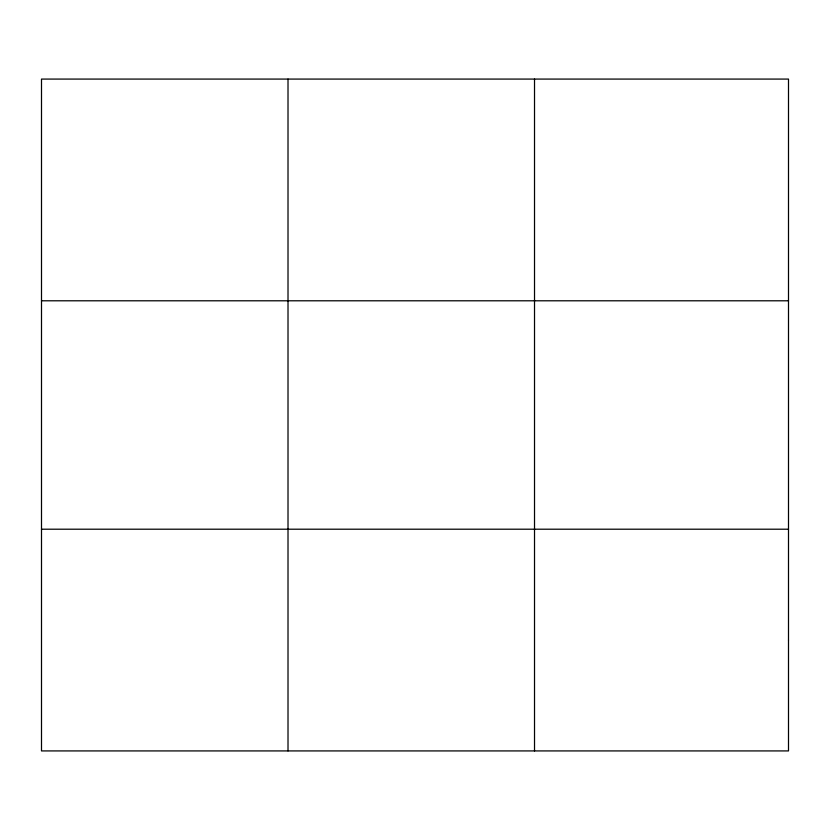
<?xml version="1.0" encoding="UTF-8"?>
<svg xmlns="http://www.w3.org/2000/svg" width="830" height="830" viewBox="0 0 830 830"><rect width="100%" height="100%" fill="white"/><g stroke="black" fill="none" stroke-linecap="round" stroke-linejoin="round"><path stroke-width="1.25" d="M288.01 79.078L288.01 750.922M534.52 79.078L534.52 750.922M41.5 300.792L788.5 300.792M41.5 529.208L788.5 529.208M788.5 640.065L788.5 750.922L41.5 750.922L41.5 79.078L788.5 79.078L788.5 640.065"/></g></svg>
